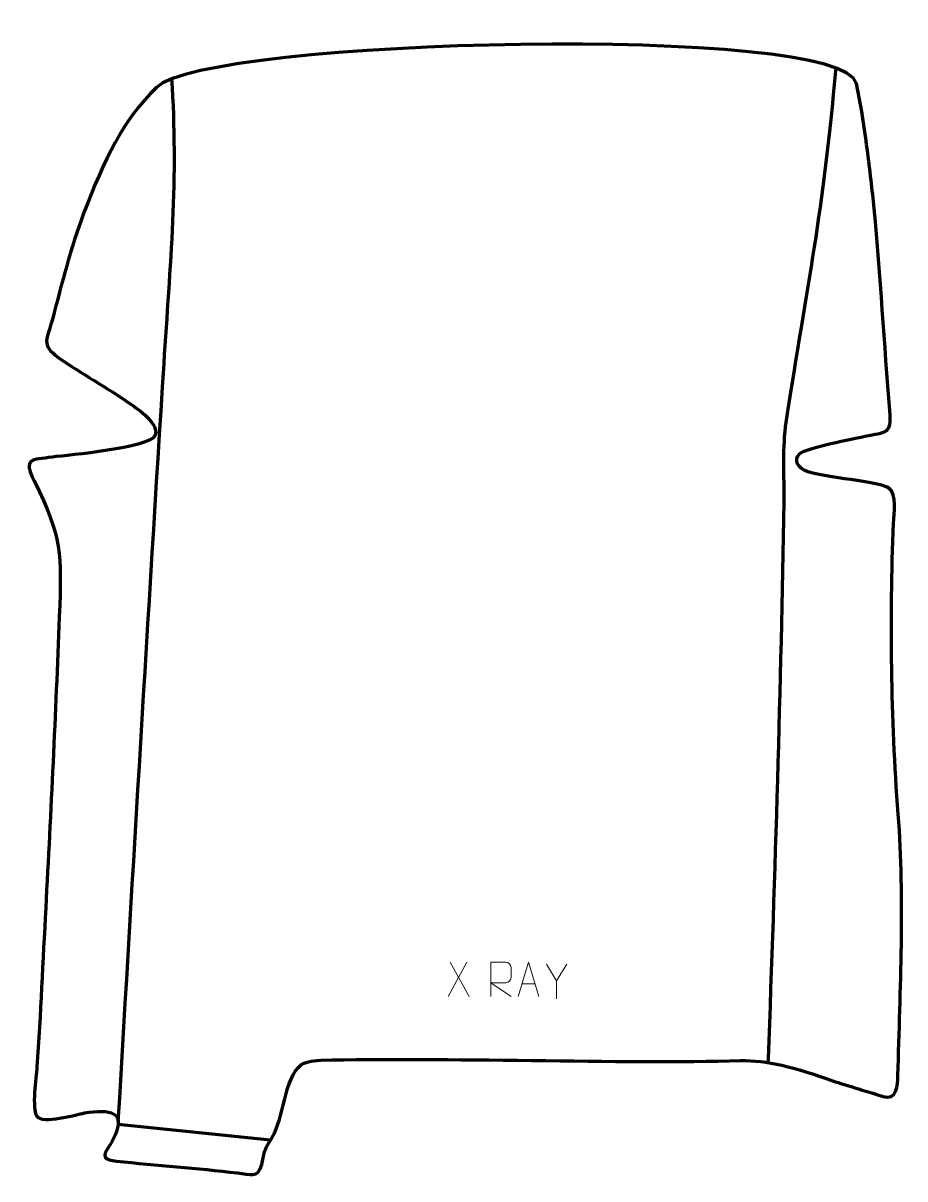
# Model space of a CAD drawing. Header units: millimetres. Extents: x -584 to 55, y -82 to 755.
import ezdxf

# ---------------------------------------------------------------- set-up
doc = ezdxf.new("R2010")
doc.units = ezdxf.units.MM
doc.header["$MEASUREMENT"] = 0
doc.layers.add('layer 2', color=7, linetype='Continuous')
doc.layers.add('layer 3', color=7, linetype='Continuous')

msp = doc.modelspace()

# ---------------------------------------------------------------- linework, layer by layer
at = {"layer": 'layer 2', "color": 140, "lineweight": 158}
for points, knots in [([(5.1714, 723.1195), (-4.0454, 616.3559), (-15.1364, 569.2395), (-30.9767, 466.0565), (-30.9767, 466.0565), (-33.6144, 448.874), (-32.2236, 426.5518), (-32.5038, 408.6571), (-32.5038, 408.6571), (-34.6185, 273.6022), (-38.8403, 140.1197), (-43.8208, 5.1081), (-43.8208, 5.1081), (-43.8208, 5.1081), (-43.9314, 2.1102), (-43.9314, 2.1102)], [0, 0, 0, 0, 0.2, 0.2, 0.2, 0.2, 0.4, 0.4, 0.4, 0.4, 0.6, 0.6, 0.6, 0.6, 1, 1, 1, 1]), ([(-514.7327, -40.6019), (-503.8628, 142.5463), (-493.1592, 325.6999), (-481.5372, 508.8032), (-481.5372, 508.8032), (-477.1324, 578.168), (-470.831, 645.6022), (-475.9906, 715.0261)], [0, 0, 0, 0, 0.33333333, 0.33333333, 0.33333333, 0.33333333, 1, 1, 1, 1])]:
    msp.add_open_spline(points, degree=3, knots=knots, dxfattribs=at)
at = {"layer": 'layer 2', "color": 250, "lineweight": 9}
for points in [[(-262.0232, 74.8189), (-262.0232, 74.8189), (-275.7638, 49.9231), (-275.7638, 49.9231)], [(-274.3092, 74.8189), (-274.3092, 74.8189), (-260.5686, 49.8654), (-260.5686, 49.8654)], [(-197.0808, 61.4055), (-197.0808, 61.4055), (-204.4017, 73.3042), (-204.4017, 73.3042)], [(-222.1867, 59.1148), (-222.1867, 59.1148), (-212.691, 59.1148), (-212.691, 59.1148)]]:
    msp.add_open_spline(points, degree=3, dxfattribs=at)
for points, knots in [([(-244.7709, 49.8654), (-244.7709, 49.8654), (-244.7709, 74.8189), (-244.7709, 74.8189), (-244.7709, 74.8189), (-241.1761, 74.8189), (-237.5806, 74.8189), (-233.9854, 74.8189), (-233.9854, 74.8189), (-231.6601, 74.7812), (-230.1028, 73.2912), (-230.1069, 70.9248), (-230.1069, 70.9248), (-230.1073, 68.8893), (-230.1073, 65.8299), (-230.1069, 63.7939), (-230.1069, 63.7939), (-230.1134, 61.9184), (-231.9257, 59.9766), (-233.9352, 59.9575), (-233.9352, 59.9575), (-233.9352, 59.9575), (-244.7709, 59.9575), (-244.7709, 59.9575), (-244.7709, 59.9575), (-244.7709, 59.9575), (-230.1162, 49.8654), (-230.1162, 49.8654)], [0, 0, 0, 0, 0.125, 0.125, 0.125, 0.125, 0.25, 0.25, 0.25, 0.25, 0.375, 0.375, 0.375, 0.375, 0.5, 0.5, 0.5, 0.5, 0.625, 0.625, 0.625, 0.625, 0.75, 0.75, 0.75, 0.75, 1, 1, 1, 1]), ([(-224.9093, 49.8654), (-224.9093, 49.8654), (-217.5383, 74.8189), (-217.5383, 74.8189), (-217.5383, 74.8189), (-217.5383, 74.8189), (-209.9684, 49.8654), (-209.9684, 49.8654)], [0, 0, 0, 0, 0.33333333, 0.33333333, 0.33333333, 0.33333333, 1, 1, 1, 1]), ([(-189.7584, 73.3042), (-189.7584, 73.3042), (-197.0808, 61.4055), (-197.0808, 61.4055), (-197.0808, 61.4055), (-197.0808, 61.4055), (-197.0801, 48.3506), (-197.0801, 48.3506)], [0, 0, 0, 0, 0.33333333, 0.33333333, 0.33333333, 0.33333333, 1, 1, 1, 1])]:
    msp.add_open_spline(points, degree=3, knots=knots, dxfattribs=at)
at = {"layer": 'layer 2', "color": 140, "lineweight": 158}
msp.add_open_spline([(-404.3947, -54.1858), (-404.3947, -54.1858), (-514.7599, -42.9099), (-514.7599, -42.9099)], degree=3, dxfattribs=at)
at = {"layer": 'layer 3', "color": 242, "lineweight": 158}
msp.add_open_spline([(33.0507, 620.8715), (37.7314, 572.134), (40.2642, 523.1823), (44.5028, 474.3655), (44.5028, 474.3655), (45.7581, 457.0081), (41.6099, 459.4023), (26.3773, 456.0373), (26.3773, 456.0373), (18.507, 454.2986), (-16.2865, 447.6342), (-20.7999, 443.4921), (-20.7999, 443.4921), (-25.7855, 438.9167), (-22.2929, 432.6919), (-15.0993, 430.3224), (-15.0993, 430.3224), (-2.1217, 426.048), (35.7234, 423.1156), (43.4786, 418.6666), (43.4786, 418.6666), (50.1917, 413.5736), (47.2861, 400.4173), (47.0145, 393.0345), (47.0145, 393.0345), (44.4197, 322.4961), (45.0204, 252.5384), (50.4773, 182.1387), (50.4773, 182.1387), (55.2947, 119.9916), (51.8049, 55.152), (50.2798, -7.2078), (50.2798, -7.2078), (50.1025, -14.4597), (49.6008, -25.7984), (39.3605, -22.4122), (39.3605, -22.4122), (33.0304, -20.319), (10.5073, -13.7896), (3.6769, -11.3841), (3.6769, -11.3841), (-25.4468, -1.127), (-44.5281, 4.0349), (-63.8433, 3.4954), (-63.8433, 3.4954), (-148.2623, 1.137), (-281.821, 6.0871), (-367.9677, 3.7575), (-367.9677, 3.7575), (-374.9453, 3.5688), (-380.1305, 2.1628), (-381.9703, 0.6639), (-381.9703, 0.6639), (-394.911, -9.8792), (-394.4399, -37.2221), (-403.1466, -52.0911), (-403.1466, -52.0911), (-403.1466, -52.0911), (-403.8916, -53.3634), (-403.8916, -53.3634), (-403.8916, -53.3634), (-410.1947, -63.6529), (-408.1541, -60.7559), (-410.6935, -71.6854), (-410.6935, -71.6854), (-413.6012, -82.2178), (-418.951, -78.89), (-428.4511, -77.8316), (-428.4511, -77.8316), (-457.8035, -74.5923), (-486.7358, -72.1479), (-516.099, -69.4651), (-516.099, -69.4651), (-529.5212, -67.5928), (-524.3689, -64.0072), (-518.8261, -54.4247), (-518.8261, -54.4247), (-507.5786, -32.7682), (-520.9039, -31.5356), (-539.1324, -34.4212), (-539.1324, -34.4212), (-545.5893, -35.7834), (-569.5555, -42.655), (-573.7056, -36.7822), (-573.7056, -36.7822), (-577.6701, -31.1723), (-574.1728, -8.9727), (-573.6399, -1.0176), (-573.6399, -1.0176), (-571.0712, 37.326), (-569.3487, 75.7923), (-567.3193, 114.1728), (-567.3193, 114.1728), (-563.586, 184.5275), (-560.2204, 254.897), (-557.451, 325.2966), (-557.451, 325.2966), (-555.9345, 371.3952), (-555.157, 382.3519), (-575.7876, 423.7235), (-575.7876, 423.7235), (-583.6865, 440.1911), (-578.025, 438.859), (-562.4408, 440.9002), (-562.4408, 440.9002), (-550.1039, 442.4593), (-493.4435, 447.3449), (-488.1712, 456.3019), (-488.1712, 456.3019), (-484.3602, 464.7768), (-500.4003, 475.5974), (-506.0464, 479.5898), (-506.0464, 479.5898), (-523.108, 491.4002), (-541.347, 501.3749), (-558.2178, 513.0201), (-558.2178, 513.0201), (-571.1011, 523.0251), (-566.4497, 526.0076), (-562.4957, 540.5865), (-562.4957, 540.5865), (-555.3703, 567.5223), (-549.4538, 591.8002), (-539.6104, 618.0859), (-539.6104, 618.0859), (-525.018, 656.2663), (-511.2022, 685.4678), (-486.99, 708.9061), (-486.99, 708.9061), (-450.3328, 744.392), (10.6735, 755.455), (20.1477, 711.6954), (20.1477, 711.6954), (25.9936, 684.694), (28.9787, 656.1018), (30.7575, 641.744), (30.7575, 641.744), (31.6047, 634.7929), (32.3504, 627.8387), (33.0507, 620.8715)], degree=3, knots=[0, 0, 0, 0, 0.02777778, 0.02777778, 0.02777778, 0.02777778, 0.05555556, 0.05555556, 0.05555556, 0.05555556, 0.08333333, 0.08333333, 0.08333333, 0.08333333, 0.11111111, 0.11111111, 0.11111111, 0.11111111, 0.13888889, 0.13888889, 0.13888889, 0.13888889, 0.16666667, 0.16666667, 0.16666667, 0.16666667, 0.19444444, 0.19444444, 0.19444444, 0.19444444, 0.22222222, 0.22222222, 0.22222222, 0.22222222, 0.25, 0.25, 0.25, 0.25, 0.27777778, 0.27777778, 0.27777778, 0.27777778, 0.30555556, 0.30555556, 0.30555556, 0.30555556, 0.33333333, 0.33333333, 0.33333333, 0.33333333, 0.36111111, 0.36111111, 0.36111111, 0.36111111, 0.38888889, 0.38888889, 0.38888889, 0.38888889, 0.41666667, 0.41666667, 0.41666667, 0.41666667, 0.44444444, 0.44444444, 0.44444444, 0.44444444, 0.47222222, 0.47222222, 0.47222222, 0.47222222, 0.5, 0.5, 0.5, 0.5, 0.52777778, 0.52777778, 0.52777778, 0.52777778, 0.55555556, 0.55555556, 0.55555556, 0.55555556, 0.58333333, 0.58333333, 0.58333333, 0.58333333, 0.61111111, 0.61111111, 0.61111111, 0.61111111, 0.63888889, 0.63888889, 0.63888889, 0.63888889, 0.66666667, 0.66666667, 0.66666667, 0.66666667, 0.69444444, 0.69444444, 0.69444444, 0.69444444, 0.72222222, 0.72222222, 0.72222222, 0.72222222, 0.75, 0.75, 0.75, 0.75, 0.77777778, 0.77777778, 0.77777778, 0.77777778, 0.80555556, 0.80555556, 0.80555556, 0.80555556, 0.83333333, 0.83333333, 0.83333333, 0.83333333, 0.86111111, 0.86111111, 0.86111111, 0.86111111, 0.88888889, 0.88888889, 0.88888889, 0.88888889, 0.91666667, 0.91666667, 0.91666667, 0.91666667, 0.94444444, 0.94444444, 0.94444444, 0.94444444, 1, 1, 1, 1], dxfattribs=at)

doc.saveas('drawing.dxf')
